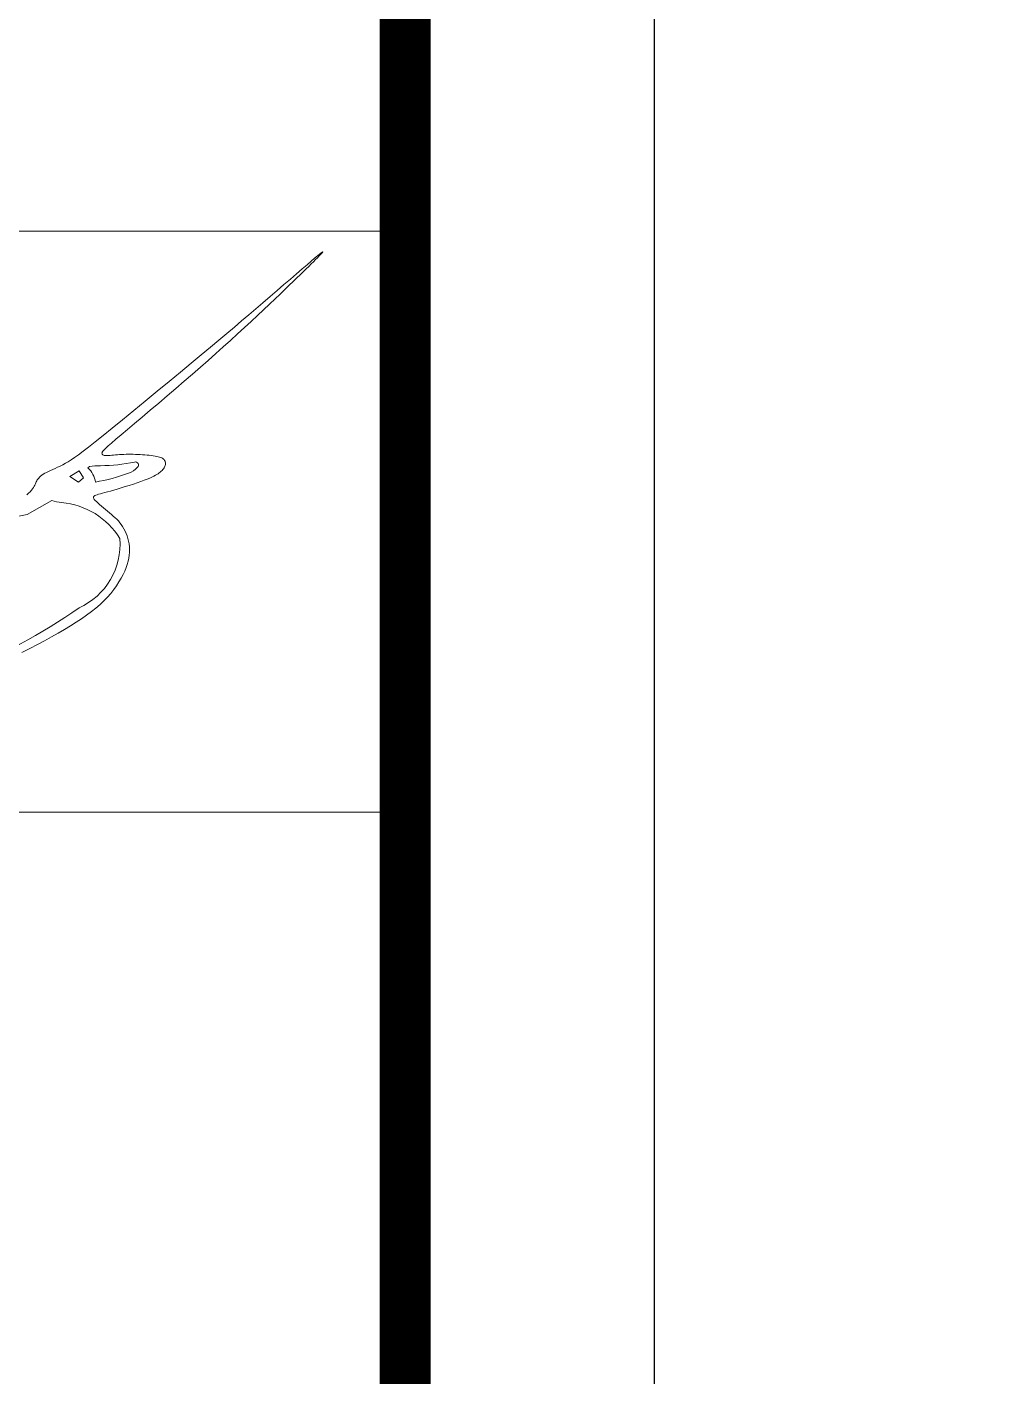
# Model space of a CAD drawing. Header units: metres. Extents: x 568006 to 1139366, y 2064802 to 4131555.
# Drawn here: x 569543.64 to 569554.59, y 2065036.56 to 2065051.9 of the extents above; entities that cross this region are included whole.
import ezdxf
from ezdxf.enums import TextEntityAlignment as Align
from ezdxf.xclip import XClip

# ---------------------------------------------------------------- set-up
doc = ezdxf.new("R2010")
doc.units = ezdxf.units.M
doc.header["$XCLIPFRAME"] = 0
doc.linetypes.add('ACAD_ISO10W100', pattern=[18.5, 12, -3, 0.5, -3])
doc.linetypes.add('CENTER', pattern=[2, 1.25, -0.25, 0.25, -0.25])
doc.layers.get('0').update_dxf_attribs({"linetype": 'CONTINUOUS'})
doc.layers.get('DEFPOINTS').update_dxf_attribs({"color": 152, "linetype": 'CONTINUOUS'})
for name, color, linetype, lineweight in [('A-KY HIEU', 34, 'CONTINUOUS', 20), ('A-TEXT', 7, 'CONTINUOUS', 18), ('E- RANH GIOI', 1, 'CENTER', 13), ('hung-demlonha', 7, 'CONTINUOUS', 15)]:
    doc.layers.add(name, color=color, linetype=linetype, lineweight=lineweight)
for name, color, linetype in [('datOlienke', 42, 'CONTINUOUS'), ('ghi_chu', 7, 'CONTINUOUS'), ('LogDg', 7, 'CONTINUOUS'), ('TimDg', 222, 'CONTINUOUS'), ('ViaHeS', 32, 'CONTINUOUS')]:
    doc.layers.add(name, color=color, linetype=linetype)
doc.styles.add('QH1', font='arialbd.ttf', dxfattribs={"width": 0.8})

# ---------------------------------------------------------------- blocks, each defined once
blk = doc.blocks.new('dangquang')
blk.add_lwpolyline([(9.09348540906285, -1.892916355966804), (9.299732730246092, -1.789837793412346), (9.497489179550257, -1.687543003646624), (9.686810740750047, -1.586293244265448), (9.867753397612319, -1.48634977286585), (10.04037313390938, -1.387973847043668), (10.20472593340958, -1.291426724395933), (10.36087192683317, -1.196835923509411), (10.50888783267635, -1.103794006942991), (10.64885451638906, -1.011759798248733), (10.78085284341773, -0.9201921209764805), (10.90496367920605, -0.828549798676022), (11.02126788920214, -0.7362916548994463), (11.12984633885276, -0.6428765131965974), (11.23077989360149, -0.5477631971172343), (11.32415149236965, -0.4506261714049344), (11.41005236797457, -0.3520024655610143), (11.48857582669075, -0.252644750280524), (11.55981517480757, -0.1533056962562114), (11.6238637186093, -0.05473797418198956), (11.68081476438044, 0.04230574524592612), (11.73076161840413, 0.1370727913358962), (11.77379758696588, 0.2288104933928992), (11.810043968233, 0.3169579769750328), (11.83973402792174, 0.4017215526439486), (11.86312902362386, 0.483499327213309), (11.88049021293364, 0.5626894074955828), (11.89207885345263, 0.6396899003044609), (11.89815620277614, 0.7148989124535774), (11.89898351849706, 0.7887145507566515), (11.89482205821503, 0.8615349220261237), (11.88594344688863, 0.9336202471212403), (11.87266077894208, 1.004679203089125), (11.85529751615547, 1.074282581020185), (11.83417712031815, 1.142001172008264), (11.80962305321759, 1.207405767142575), (11.78195877663745, 1.270067157516991), (11.75150775236375, 1.329556134223026), (11.71859344218228, 1.385443488353417), (11.68348332411097, 1.437483513357364), (11.64622094107631, 1.486164512124162), (11.6067938522466, 1.532158289901929), (11.56518961677978, 1.57613665193648), (11.52139579384072, 1.618771403475932), (11.47539994259205, 1.660734349768404), (11.42718962219362, 1.702697296059711), (11.37675239180749, 1.745332047597998), (11.32429559873367, 1.78907092350164), (11.27090574281704, 1.833388298367879), (11.21788911203919, 1.877519060665293), (11.16655199437707, 1.920698098861408), (11.11820067781673, 1.962160301427161), (11.0741414503409, 2.001140556826527), (11.03568059992233, 2.036873753530472), (11.00412441455012, 2.068594780006464), (10.98051688786666, 2.095769716960859), (10.96485283619427, 2.118789414050781), (10.95686478151663, 2.138275913173374), (10.95628524581605, 2.154851256223424), (10.96284675108222, 2.169137485096968), (10.9762818192952, 2.181756641689958), (10.99632297244091, 2.193330767898374), (11.02270273250599, 2.204481905617087), (11.05526247880607, 2.215797884438444), (11.09427901998447, 2.22772968473592), (11.14013802201555, 2.240694074581626), (11.19322515087856, 2.255107822044323), (11.25392607254378, 2.271387695193795), (11.32262645299147, 2.289950462101046), (11.39971195819157, 2.31121289083714), (11.4855682541239, 2.335591749469557), (11.58009063040095, 2.363309936347434), (11.68121287119277, 2.39381487091751), (11.7863783843087, 2.426360102905676), (11.8930305775541, 2.460199182037996), (11.99861285873874, 2.494585658038062), (12.10056863567161, 2.528773080631879), (12.19634131615931, 2.562014999544289), (12.28337430801082, 2.593564964498881), (12.3597268405133, 2.6228527704275), (12.42592142885383, 2.650013193069981), (12.48309640970831, 2.675357253378991), (12.53239011974028, 2.699195972299009), (12.5749408956251, 2.721840370780342), (12.61188707402493, 2.743601469767526), (12.6443669916149, 2.764790290212062), (12.67351898506115, 2.785717853059566), (12.70028233763014, 2.806650599590284), (12.72480011895118, 2.827676652404278), (12.74701634526207, 2.848839554437234), (12.76687503278674, 2.870182848619095), (12.78432019775335, 2.891750077882108), (12.79929585639456, 2.913584785163209), (12.81174602493945, 2.935730513389956), (12.82161471961717, 2.958230805498118), (12.8288428464457, 2.98107736759448), (12.83335887060923, 3.004054558488804), (12.83508814708046, 3.026894900166468), (12.83395603083022, 3.049330914611716), (12.8298878768303, 3.071095123810011), (12.82280904005586, 3.091920049744459), (12.81264487547867, 3.111538214402771), (12.79932073807163, 3.129682139766885), (12.78275161543934, 3.146151735695099), (12.76281102573216, 3.161016463532377), (12.73936211973501, 3.174413172495349), (12.71226804822618, 3.186478711799509), (12.68139196199081, 3.197349930666178), (12.64659701181176, 3.207163678308518), (12.60774634847371, 3.216056803946657), (12.56470312275644, 3.224166156793729), (12.51744763666829, 3.231605777868339), (12.46642879710953, 3.238398475370872), (12.41221266220623, 3.244544249300162), (12.35536529008721, 3.250043099659763), (12.29645273887138, 3.254895026446121), (12.23604106668552, 3.259100029662733), (12.17469633165933, 3.262658109306159), (12.11298459191062, 3.265569265378673), (12.05140555443541, 3.267828314198198), (11.99019352167909, 3.269409337349742), (11.92951644495201, 3.270281232739592), (11.8695422755676, 3.270412898274174), (11.81043896483675, 3.269773231858636), (11.75237446407141, 3.268331131397076), (11.69551672458601, 3.266055494794642), (11.6400336976925, 3.262915219957733), (11.5861327306817, 3.258944519188759), (11.53417875480909, 3.2544388623906), (11.48457609730031, 3.249759033861125), (11.43772908538995, 3.245265817900446), (11.39404204631057, 3.241319998807541), (11.35391930729566, 3.238282360883687), (11.31776519557513, 3.236513688425561), (11.28598403837952, 3.236374765735604), (11.25886715866909, 3.238144474929214), (11.23625386228389, 3.241774089390901), (11.21787045078884, 3.247132980323897), (11.20344322575204, 3.254090518929104), (11.19269848874023, 3.262516076406257), (11.185362541313, 3.272279023962113), (11.181161685044, 3.283248732794107), (11.17982222149567, 3.295294574106606), (11.18166082421385, 3.308764610441671), (11.18935565466711, 3.325921669706958), (11.20617524631155, 3.349507271150145), (11.23538813258824, 3.382262934021213), (11.2802628469567, 3.426930177566618), (11.34406792285904, 3.486250521036368), (11.43007189375066, 3.562965483678056), (11.54154329307914, 3.659816584740554), (11.68050444151459, 3.778556885230159), (11.84399280859907, 3.916985613180827), (12.02779965109028, 4.071913538384052), (12.22771622575056, 4.240151430633631), (12.43953378933782, 4.418510059721086), (12.65904359861577, 4.60380019543905), (12.88203691034062, 4.792832607577822), (13.10430498127425, 4.982418065931199), (13.32234336398494, 5.169890367615523), (13.53546479426041, 5.354675419048675), (13.74368630369963, 5.536722153969833), (13.94702492390013, 5.715979506121755), (14.14549768645963, 5.892396409245947), (14.33912162297827, 6.065921797083945), (14.52791376505115, 6.236504603376176), (14.71189114427614, 6.404093761864146), (14.8909420516477, 6.568502554734977), (15.06443981575967, 6.729001657957923), (15.23162902459569, 6.884726095945609), (15.39175426614872, 7.034810893113985), (15.54406012840525, 7.178391073875616), (15.68779119935425, 7.314601662645373), (15.8221920669796, 7.442577683836959), (15.9465073192755, 7.56145416186402), (16.06025893623314, 7.670648707052266), (16.16407846586731, 7.77070927337374), (16.25887484820748, 7.862466400707859), (16.3455570232735, 7.946750628939867), (16.42503393108791, 8.024392497949094), (16.49821451167759, 8.096222547619618), (16.56600770505895, 8.163071317833186), (16.62932245126296, 8.225769348470294), (16.68876639391476, 8.284872200515622), (16.74374199108058, 8.339835519353898), (16.79335040442368, 8.389839971472782), (16.83669279561559, 8.434066223357604), (16.8728703263223, 8.47169494149486), (16.9009841582174, 8.501906792372267), (16.92013545296106, 8.523882442475099), (16.92942537222825, 8.536802558289878), (16.92791682801862, 8.539826742784157), (16.91451973367202, 8.532030344845055), (16.88810575286698, 8.512467649843103), (16.84754654927019, 8.480192943145312), (16.79171378656247, 8.434260510119856), (16.71947912841642, 8.373724636137268), (16.62971423850468, 8.297639606564559), (16.52129078050098, 8.205059706772232), (16.39374325461756, 8.095625706442888), (16.2492575071899, 7.971324312534222), (16.09068222109647, 7.8347287163148), (15.92086607921124, 7.688412109056742), (15.74265776440689, 7.534947682032168), (15.55890595955839, 7.376908626511948), (15.37245934754196, 7.216868133767065), (15.1861666112319, 7.057399395070775), (15.0018299093407, 6.900167880272278), (14.81706530393171, 6.743208173552802), (14.62844233291878, 6.583647137670567), (14.43253053420528, 6.418611635385105), (14.22589944569575, 6.245228529457023), (14.00511860529491, 6.060624682643464), (13.76675755091412, 5.861926957705094), (13.50738582045358, 5.646262217402494), (13.22541935731374, 5.412304512953654), (12.92665972682698, 5.164916649423333), (12.61875489982845, 4.910508620333644), (12.3093528471428, 4.655490419207865), (12.00610153960133, 4.40627203957041), (11.71664894802677, 4.169263474944529), (11.44864304325381, 3.950874718852361), (11.20973179610633, 3.757515764819487), (11.00554377891422, 3.593945849926484), (10.83362996999824, 3.45832118549481), (10.68952194918347, 3.347147226403251), (10.56875129628861, 3.25692942753065), (10.4668495911402, 3.184173243756902), (10.37934841355593, 3.125384129961986), (10.30177934336075, 3.077067541024661), (10.22967396037836, 3.035728931823769), (10.15938944657057, 2.998384646610162), (10.0905853924744, 2.964094587103261), (10.02374699077052, 2.932429544396967), (9.95935943413474, 2.902960309582795), (9.897907915248766, 2.875257673752287), (9.83987762678828, 2.848892427999317), (9.78575376143283, 2.823435363413097), (9.736021511863896, 2.798457271086306), (9.691048919533614, 2.773598403457811), (9.650735421001968, 2.748776858341671), (9.614863301608239, 2.7239801949016), (9.583214846684655, 2.699195972299009), (9.555572341571747, 2.674411749697555), (9.53171807160436, 2.649615086257484), (9.511434322118816, 2.624793541142509), (9.494503378453146, 2.599934673512848), (9.48054890525475, 2.574971095496807), (9.468560084452179, 2.549615631087022), (9.457367477270964, 2.523526157240639), (9.4458016449546, 2.496360550913749), (9.432693148737826, 2.467776689064721), (9.41687254985402, 2.437432448650725), (9.397170409542241, 2.40498570662902), (9.372417289035639, 2.370094339956779), (9.341854297218902, 2.332683703605824), (9.306364733591408, 2.293749064610836), (9.26724244529214, 2.25455316802001), (9.225781279461899, 2.216358758880318)])
blk.add_lwpolyline([(10.34618519515914, 2.695346576038077), (10.58213119243453, 2.839329570587523), (10.6999708091754, 2.65460800920826), (10.56939177440779, 2.543138101479059)], close=True)
blk.add_lwpolyline([(10.34618519515914, 2.695346576038077), (10.58213119243453, 2.839329570587523), (10.6999708091754, 2.65460800920826), (10.56939177440779, 2.543138101479059)], close=True)
blk.add_lwpolyline([(10.34618519515914, 2.695346576038077), (10.58213119243453, 2.839329570587523), (10.6999708091754, 2.65460800920826), (10.56939177440779, 2.543138101479059)], close=True)
for points in [[(10.81462557141151, 2.912581224237584), (10.85284382549071, 2.950799478315531, -0.0381981062568507), (11.14266558558631, 2.973093459862071, 0.05340193692857), (12.03123999290938, 3.068639095057534, -0.7410859140426397), (12.10767650106754, 2.931690351275989, -0.1117975373424898), (11.87518212209295, 2.778817334964202, -0.048427576705476), (11.00890169631293, 2.546322955984891, 0.1815005381186786)], [(10.81462557141151, 2.912581224237584), (10.85284382549071, 2.950799478315531, -0.0381981062568331), (11.14266558558631, 2.973093459862071, 0.0534019369285857), (12.03123999290938, 3.068639095057534, -0.7410859140426015), (12.10767650106754, 2.931690351275989, -0.1117975373426117), (11.87518212209056, 2.778817334964202, -0.0484275767054531), (11.00890169631293, 2.546322955984891, 0.1815005381186785)], [(10.81462557141151, 2.912581224237584), (10.85284382549071, 2.950799478315531, -0.0381981062568271), (11.14266558558631, 2.973093459862071, 0.053401936928596), (12.03123999290938, 3.068639095057534, -0.7410859140448597), (12.10767650106754, 2.931690351275989, -0.1117975373423331), (11.87518212209295, 2.778817334964202, -0.0484275767054719), (11.00890169631293, 2.546322955984891, 0.1815005381186808)], [(2.911932644274316, -3.194321188136456), (3.348895244274104, -2.707166938135828), (4.116876544160277, -1.98890986132804), (5.881285940780799, -0.568464751411426), (8.629815379925503, 1.444363296722088), (8.840015777357166, 1.622715149088549), (9.231752881664534, 1.705521366258409), (9.871908637475713, 2.065409925498329, 0.0354340132228959), (10.12988185250731, 2.011267398886645, -0.2389448697288452), (11.64587259761822, 1.074920173964728, -0.3157248386914669), (10.58213119243453, -0.7308923312441777, -0.0554539840223891), (7.435494939973069, -2.431604637736655, 0.0075436482318731), (5.062778332602988, -3.231003118877027, -0.058880111558125), (2.823825614503107, -3.737394985417097, -0.6357965766803656), (2.672784194274072, -3.507280888136222)]]:
    blk.add_lwpolyline(points, format="xyb", close=True)
blk = doc.blocks.new('A$C33BC4D2A')
at = {"layer": 'A-KY HIEU', "color": 0}
for p, q in [((353.6623733472079, -181.1322771366686), (414.9847733476199, -181.1322771366686)), ((353.6623733472079, -192.8127342816442), (414.9847733476199, -192.8127342816442))]:
    blk.add_line(p, q, dxfattribs=at)
at = {"layer": 'A-KY HIEU', "color": 0, "const_width": 1.022040000000003}
blk.add_lwpolyline([(14.34509334713221, -292.0966199915856), (14.34509334713221, -4.903379993513227), (414.9847733476199, -4.903379993513227), (414.9847733476199, -292.0966199915856)], close=True, dxfattribs=at)
at = {"layer": 'DEFPOINTS', "color": 125}
blk.add_lwpolyline([(0, -296.9999999944121), (420, -296.9999999944121), (420, 3.725290298461914e-09), (0, 3.725290298461914e-09)], close=True, dxfattribs=at)
at = {"layer": 'A-TEXT', "xscale": 0.7716810816000003, "yscale": 0.7716810816000003, "zscale": 0.7716810816000003}
blk.add_blockref('dangquang', (400.2640436231159, -188.1411440353841), dxfattribs=at)
blk = doc.blocks.new('tmbc_khub')
at = {"layer": 'datOlienke'}
blk.add_lwpolyline([(-229.2750227341894, 245.350247872062), (-118.2968936323887, 282.5939629920758), (-115.2573109809309, 288.8866550219245), (-125.4646386243403, 317.1082785818726), (-131.9054366333876, 320.2194014200941), (-240.2104026239831, 283.8727867128327), (-243.5851922689471, 277.4720456760842), (-235.3806137500796, 248.5694197169505)], close=True, dxfattribs=at)
at = {"layer": 'LogDg'}
for points in [[(-525.9389750619885, 380.8830146042164), (-629.264754728647, 370.2348118417431, 0.3385707040953746), (-636.3395562405931, 363.5694843370002), (-639.444836811279, 344.6020907345228, 0.1285739781630548), (-633.6840579869458, 283.1477804563474), (-628.7684983555228, 269.6485536820255, 0.03940831779777648), (-620.7991041119676, 252.1790369958617), (-607.9558687283425, 229.0430032347795), (-561.7871130820131, 160.7467610989697, 0.3921698669849509), (-551.1941216903506, 158.2790069305338), (-505.0798802431673, 184.5964441369288, -0.007182528180872064), (-501.1182475083042, 186.782516652951), (-429.2579980497248, 225.0997146051377), (-405.6785042536212, 233.3395194041077, -0.181820601997487), (-294.827813565149, 230.7308552761097), (-277.6942441510037, 223.823027829174, 0.0837549348506991), (-253.8106684860541, 218.5793984404299, 0.5131316347388473), (-247.7448334097862, 226.2106774596032), (-303.0354158342816, 420.9852194034029, 0.4122283922928087), (-315.3208202499663, 427.8926312946714), (-397.717751684715, 405.1053867028095, -0.02056742908481931), (-438.2453312318539, 395.6724574747495), (-483.4636253463104, 387.0907821741421, -0.02121833569474227), (-525.9389750376577, 380.8830146067776, 0.02121833569474227)], [(-122.6825995919062, 318.2367634251714, 0.4074167562484949), (-132.7509068410145, 323.1000956678763), (-244.2307364252629, 285.6880123300944, 0.4004581229564052), (-249.3814113776898, 275.9190667041112), (-241.1798764603445, 247.0271625742316, 0.4281041090864303), (-230.9386908002198, 241.6274991419632), (-117.453988882713, 279.7124077891931, 0.4210431921553772), (-112.4761923413025, 290.0176846040413), (-122.6825995920226, 318.2367634251714)]]:
    blk.add_lwpolyline(points, format="xyb", dxfattribs=at)
at = {"layer": 'TimDg', "linetype": 'ACAD_ISO10W100', "ltscale": 0.75}
for points in [[(107.5426336771343, -124.132854183903), (15.37626041774638, 133.5145701763686), (-122.0399408502271, 513.448323519202), (-178.344879326527, 685.867145816097)], [(-257.9800363058457, 284.2382447090931), (-123.5167600822169, 329.3634598681238)]]:
    blk.add_lwpolyline(points, dxfattribs=at)
blk.add_lwpolyline([(-637.3580671328818, 375.4325349517167), (-526.5540455238661, 386.851405368885, 0.0212183356968994), (-484.5823560812278, 392.9855630467646), (-439.3640619865619, 401.5672383438796, 0.0205674290957321), (-399.3170466042357, 410.8883146599401), (-113.5088167249924, 489.9298751689494, 0.0050405018645397), (-80.47019895468839, 503.7070017447695, 0.0014744002071441), (-78.84622548415791, 504.4091763349716), (260.5699727794854, 652.3556542827282), (289.0020864668768, 667.3273925571702)], format="xyb", dxfattribs=at)
at = {"layer": 'ViaHeS'}
blk.add_lwpolyline([(-229.2750227341894, 245.350247872062), (-118.2968936323887, 282.5939629920758), (-115.2573109809309, 288.8866550219245), (-125.4646386243403, 317.1082785818726), (-131.9054366333876, 320.2194014200941), (-240.2104026239831, 283.8727867128327), (-243.5851922689471, 277.4720456760842), (-235.3806137500796, 248.5694197169505)], close=True, dxfattribs=at)
at = {"layer": 'hung-demlonha', "color": 7, "ltscale": 5, "style": 'QH1', "width": 0.65}
for tag, p in [('BT04', (-109.5983122446341, 191.6428845378105)), ('BT06', (-305.7984483427135, 171.199301387649)), ('BT05', (-282.5720304386923, 137.2442572098225))]:
    blk.add_attdef(tag, text='', height=3.96, rotation=1.010622213878699e-08, dxfattribs=at).set_placement(p, align=Align.CENTER)

msp = doc.modelspace()

# ---------------------------------------------------------------- block references
at = {"layer": 'E- RANH GIOI', "xscale": 0.5657142857142857, "yscale": 0.5657142857142857, "zscale": 0.5657142857142857}
msp.add_blockref('A$C33BC4D2A', (569313.1730296998, 2065152.050355066), dxfattribs=at)
at = {"layer": 'ghi_chu'}
ref = msp.add_blockref('tmbc_khub', (570146.3825334009, 2064664.385123765), dxfattribs=at)
XClip(ref).set_block_clipping_path([(-286.85052205005195, 326.7771365600638), (-94.89388936432078, 477.83019800810143)])

# ---------------------------------------------------------------- next in the draw order: block references
ref = msp.add_blockref('tmbc_khub', (569566.5494675307, 2064812.010625622), dxfattribs=at)
XClip(ref).set_block_clipping_path([(-245.26121359446552, 174.79649870400317), (-53.30458090873435, 337.2658173320815)])

# ---------------------------------------------------------------- next in the draw order: block references
ref = msp.add_blockref('tmbc_khub', (569785.0069895703, 2064761.833230282), dxfattribs=at)
XClip(ref).set_block_clipping_path([(-196.9317021816969, 224.97389404498972), (-4.975069495965727, 387.44321267306805)])

doc.saveas('drawing.dxf')
